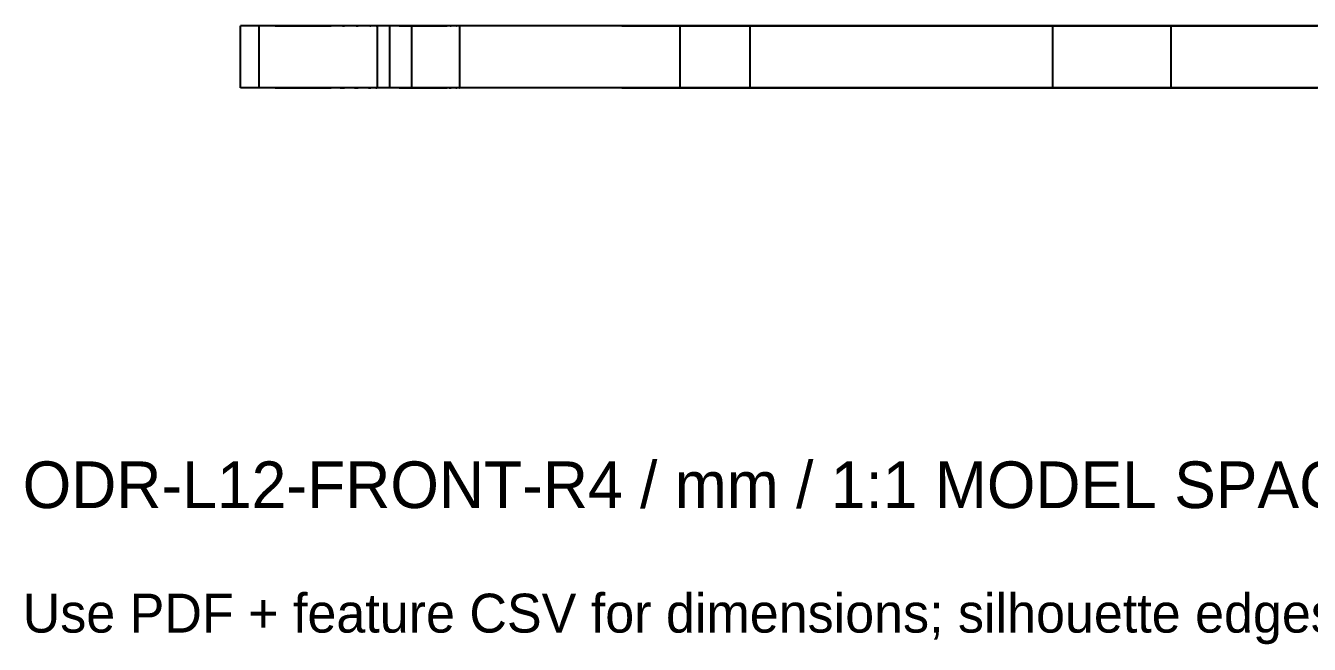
# Model space of a CAD drawing. Header units: millimetres. Extents: x -70 to 236, y -216 to 56.
# Drawn here: x -69.8 to 12.7, y -215.8 to -176 of the extents above; entities that cross this region are included whole.
import ezdxf

# ---------------------------------------------------------------- set-up
doc = ezdxf.new("R2010")
doc.units = ezdxf.units.MM
doc.layers.add('FRONT_XZ', color=7, linetype='Continuous')

msp = doc.modelspace()

# ---------------------------------------------------------------- linework, layer by layer
at = {"layer": 'FRONT_XZ'}
for p, q in [((-55.956, -176), (-56, -176)), ((-56, -180), (-56, -176)), ((-55.823, -176), (-55.956, -176)), ((-55.602, -176), (-55.823, -176)), ((-55.293, -176), (-55.602, -176)), ((-54.897, -176), (-55.293, -176)), ((-54.413, -176), (-54.897, -176)), ((-54.8, -180), (-54.8, -176)), ((-54.797, -176), (-54.8, -176)), ((-54.788, -176), (-54.797, -176)), ((-54.773, -176), (-54.788, -176)), ((-54.752, -176), (-54.773, -176)), ((-54.725, -176), (-54.752, -176)), ((-54.692, -176), (-54.725, -176)), ((-54.654, -176), (-54.692, -176)), ((-54.609, -176), (-54.654, -176)), ((-54.559, -176), (-54.609, -176)), ((-54.503, -176), (-54.559, -176)), ((-54.442, -176), (-54.503, -176)), ((-54.375, -176), (-54.442, -176)), ((-53.844, -176), (-54.413, -176)), ((-54.303, -176), (-54.375, -176)), ((-54.226, -176), (-54.303, -176)), ((-54.144, -176), (-54.226, -176)), ((-54.056, -176), (-54.144, -176)), ((-53.964, -176), (-54.056, -176)), ((-53.867, -176), (-53.964, -176)), ((-53.766, -176), (-53.867, -176)), ((-53.19, -176), (-53.844, -176)), ((-53.766, -176), (-53.66, -176)), ((-53.66, -176), (-53.55, -176)), ((-53.55, -176), (-53.436, -176)), ((-53.436, -176), (-53.318, -176)), ((-53.318, -176), (-53.197, -176)), ((-53.197, -176), (-53.072, -176)), ((-52.451, -176), (-53.19, -176)), ((-53.072, -176), (-52.943, -176)), ((-52.943, -176), (-52.812, -176)), ((-52.812, -176), (-52.678, -176)), ((-52.678, -176), (-52.541, -176)), ((-52.541, -176), (-52.402, -176)), ((-51.63, -176), (-52.451, -176)), ((-52.402, -176), (-52.26, -176)), ((-52.26, -176), (-52.117, -176)), ((-52.117, -176), (-51.971, -176)), ((-51.971, -176), (-51.825, -176)), ((-51.825, -176), (-51.676, -176)), ((-51.676, -176), (-51.527, -176)), ((-50.727, -176), (-51.63, -176)), ((-51.527, -176), (-51.377, -176)), ((-51.377, -176), (-51.227, -176)), ((-51.227, -176), (-51.076, -176)), ((-51.076, -176), (-50.924, -176)), ((-50.924, -176), (-50.773, -176)), ((-50.773, -176), (-50.623, -176)), ((-49.744, -176), (-50.727, -176)), ((-50.623, -176), (-50.473, -176)), ((-50.473, -176), (-50.324, -176)), ((-50.324, -176), (-50.175, -176)), ((-50.029, -176), (-50.175, -176)), ((-49.883, -176), (-50.029, -176)), ((-49.74, -176), (-49.883, -176)), ((-48.682, -176), (-49.744, -176)), ((-49.598, -176), (-49.74, -176)), ((-49.459, -176), (-49.598, -176)), ((-49.459, -176), (-49.322, -176)), ((-49.188, -176), (-49.322, -176)), ((-49.057, -176), (-49.188, -176)), ((-48.928, -176), (-49.057, -176)), ((-48.803, -176), (-48.928, -176)), ((-48.682, -176), (-48.803, -176)), ((-47.543, -176), (-48.682, -176)), ((-48.564, -176), (-48.682, -176)), ((-48.564, -176), (-48.45, -176)), ((-48.34, -176), (-48.45, -176)), ((-48.234, -176), (-48.34, -176)), ((-48.133, -176), (-48.234, -176)), ((-48.036, -176), (-48.133, -176)), ((-47.944, -176), (-48.036, -176)), ((-47.856, -176), (-47.944, -176)), ((-47.774, -176), (-47.856, -176)), ((-47.697, -176), (-47.774, -176)), ((-47.697, -176), (-47.625, -176)), ((-47.558, -176), (-47.625, -176)), ((-47.497, -176), (-47.558, -176)), ((-46.329, -176), (-47.543, -176)), ((-47.441, -176), (-47.497, -176)), ((-47.391, -176), (-47.441, -176)), ((-47.346, -176), (-47.391, -176)), ((-47.308, -176), (-47.346, -176)), ((-47.275, -176), (-47.308, -176)), ((-47.275, -176), (-47.248, -176)), ((-47.227, -176), (-47.248, -176)), ((-47.212, -176), (-47.227, -176)), ((-47.203, -176), (-47.212, -176)), ((-47.2, -176), (-47.203, -176)), ((-47.2, -180), (-47.2, -176)), ((-46.417, -180), (-46.417, -176)), ((-46.416, -176), (-46.417, -176)), ((-46.417, -180), (-46.417, -176)), ((-46.416, -176), (-46.417, -176)), ((-46.41, -176), (-46.416, -176)), ((-46.401, -176), (-46.41, -176)), ((-46.389, -176), (-46.401, -176)), ((-46.373, -176), (-46.389, -176)), ((-46.354, -176), (-46.373, -176)), ((-46.331, -176), (-46.354, -176)), ((-46.304, -176), (-46.331, -176)), ((-45.042, -176), (-46.329, -176)), ((-46.275, -176), (-46.304, -176)), ((-46.242, -176), (-46.275, -176)), ((-46.205, -176), (-46.242, -176)), ((-46.166, -176), (-46.205, -176)), ((-46.123, -176), (-46.166, -176)), ((-46.123, -176), (-46.166, -176)), ((-46.078, -176), (-46.123, -176)), ((-46.078, -176), (-46.123, -176)), ((-46.029, -176), (-46.078, -176)), ((-45.977, -176), (-46.029, -176)), ((-45.922, -176), (-45.977, -176)), ((-45.865, -176), (-45.922, -176)), ((-45.805, -176), (-45.865, -176)), ((-45.805, -176), (-45.742, -176)), ((-45.742, -176), (-45.677, -176)), ((-45.742, -176), (-45.677, -176)), ((-45.677, -176), (-45.61, -176)), ((-45.677, -176), (-45.61, -176)), ((-45.61, -176), (-45.54, -176)), ((-45.61, -176), (-45.54, -176)), ((-45.54, -176), (-45.468, -176)), ((-45.54, -176), (-45.468, -176)), ((-45.468, -176), (-45.394, -176)), ((-45.468, -176), (-45.394, -176)), ((-45.394, -176), (-45.318, -176)), ((-45.394, -176), (-45.318, -176)), ((-45.318, -176), (-45.24, -176)), ((-45.24, -176), (-45.161, -176)), ((-45.161, -176), (-45.08, -176)), ((-45.08, -176), (-44.997, -176)), ((-43.683, -176), (-45.042, -176)), ((-45, -180), (-45, -176)), ((-44.964, -176), (-45, -176)), ((-44.997, -176), (-44.913, -176)), ((-44.997, -176), (-44.913, -176)), ((-44.858, -176), (-44.964, -176)), ((-44.913, -176), (-44.828, -176)), ((-44.913, -176), (-44.828, -176)), ((-44.68, -176), (-44.858, -176)), ((-44.828, -176), (-44.742, -176)), ((-44.828, -176), (-44.742, -176)), ((-44.742, -176), (-44.655, -176)), ((-44.432, -176), (-44.68, -176)), ((-44.655, -176), (-44.568, -176)), ((-44.568, -176), (-44.479, -176)), ((-44.479, -176), (-44.391, -176)), ((-44.113, -176), (-44.432, -176)), ((-44.391, -176), (-44.301, -176)), ((-44.301, -176), (-44.212, -176)), ((-44.301, -176), (-44.212, -176)), ((-44.212, -176), (-44.123, -176)), ((-44.212, -176), (-44.123, -176)), ((-44.123, -176), (-44.033, -176)), ((-44.123, -176), (-44.033, -176)), ((-43.725, -176), (-44.113, -176)), ((-44.033, -176), (-43.944, -176)), ((-43.944, -176), (-43.855, -176)), ((-43.855, -176), (-43.767, -176)), ((-43.767, -176), (-43.679, -176)), ((-43.268, -176), (-43.725, -176)), ((-42.256, -176), (-43.683, -176)), ((-43.679, -176), (-43.592, -176)), ((-43.592, -176), (-43.506, -176)), ((-43.506, -176), (-43.421, -176)), ((-43.506, -176), (-43.421, -176)), ((-43.421, -176), (-43.337, -176)), ((-43.421, -176), (-43.337, -176)), ((-43.337, -176), (-43.255, -176)), ((-42.742, -176), (-43.268, -176)), ((-43.255, -176), (-43.174, -176)), ((-43.174, -176), (-43.094, -176)), ((-43.094, -176), (-43.017, -176)), ((-43.017, -176), (-42.941, -176)), ((-42.941, -176), (-42.867, -176)), ((-42.867, -176), (-42.795, -176)), ((-42.795, -176), (-42.725, -176)), ((-42.149, -176), (-42.742, -176)), ((-42.657, -176), (-42.725, -176)), ((-42.592, -176), (-42.657, -176)), ((-42.53, -176), (-42.592, -176)), ((-42.53, -176), (-42.47, -176)), ((-42.412, -176), (-42.47, -176)), ((-42.358, -176), (-42.412, -176)), ((-42.306, -176), (-42.358, -176)), ((-42.257, -176), (-42.306, -176)), ((-42.211, -176), (-42.257, -176)), ((-40.761, -176), (-42.256, -176)), ((-42.169, -176), (-42.211, -176)), ((-42.129, -176), (-42.169, -176)), ((-41.488, -176), (-42.149, -176)), ((-42.129, -176), (-42.093, -176)), ((-42.06, -176), (-42.093, -176)), ((-42.03, -176), (-42.06, -176)), ((-42.004, -176), (-42.03, -176)), ((-41.981, -176), (-42.004, -176)), ((-41.962, -176), (-41.981, -176)), ((-41.946, -176), (-41.962, -176)), ((-41.933, -176), (-41.946, -176)), ((-41.924, -176), (-41.933, -176)), ((-41.919, -176), (-41.924, -176)), ((-41.919, -176), (-41.917, -176)), ((-41.919, -176), (-41.917, -176)), ((-41.917, -180), (-41.917, -176)), ((-41.917, -180), (-41.917, -176)), ((-40.763, -176), (-41.488, -176)), ((-39.973, -176), (-40.763, -176)), ((-39.202, -176), (-40.761, -176)), ((-39.119, -176), (-39.973, -176)), ((-37.582, -176), (-39.202, -176)), ((-38.204, -176), (-39.119, -176)), ((-37.229, -176), (-38.204, -176)), ((-35.901, -176), (-37.582, -176)), ((-36.194, -176), (-37.229, -176)), ((-35.103, -176), (-36.194, -176)), ((-34.164, -176), (-35.901, -176)), ((-33.955, -176), (-35.103, -176)), ((-32.373, -176), (-34.164, -176)), ((-32.755, -176), (-33.955, -176)), ((-31.502, -176), (-32.755, -176)), ((-30.531, -176), (-32.373, -176)), ((-31.502, -176), (-30.199, -176)), ((-28.64, -176), (-30.531, -176)), ((-30.199, -176), (-28.849, -176)), ((-28.849, -176), (-27.453, -176)), ((-26.705, -176), (-28.64, -176)), ((-27.75, -180), (-27.75, -176)), ((-27.748, -176), (-27.75, -176)), ((-27.748, -176), (-27.75, -176)), ((-27.743, -176), (-27.748, -176)), ((-27.743, -176), (-27.748, -176)), ((-27.734, -176), (-27.743, -176)), ((-27.722, -176), (-27.734, -176)), ((-27.722, -176), (-27.734, -176)), ((-27.706, -176), (-27.722, -176)), ((-27.706, -176), (-27.722, -176)), ((-27.686, -176), (-27.706, -176)), ((-27.663, -176), (-27.686, -176)), ((-27.637, -176), (-27.663, -176)), ((-27.637, -176), (-27.663, -176)), ((-27.607, -176), (-27.637, -176)), ((-27.607, -176), (-27.637, -176)), ((-27.574, -176), (-27.607, -176)), ((-27.538, -176), (-27.574, -176)), ((-27.499, -176), (-27.538, -176)), ((-27.456, -176), (-27.499, -176)), ((-27.41, -176), (-27.456, -176)), ((-27.41, -176), (-27.456, -176)), ((-27.453, -176), (-26.014, -176)), ((-27.361, -176), (-27.41, -176)), ((-27.361, -176), (-27.41, -176)), ((-27.31, -176), (-27.361, -176)), ((-27.31, -176), (-27.361, -176)), ((-27.255, -176), (-27.31, -176)), ((-27.255, -176), (-27.31, -176)), ((-27.198, -176), (-27.255, -176)), ((-27.198, -176), (-27.255, -176)), ((-27.138, -176), (-27.198, -176)), ((-27.138, -176), (-27.198, -176)), ((-27.138, -176), (-27.075, -176)), ((-27.075, -176), (-27.01, -176)), ((-27.01, -176), (-26.942, -176)), ((-26.942, -176), (-26.873, -176)), ((-26.873, -176), (-26.801, -176)), ((-26.801, -176), (-26.727, -176)), ((-26.727, -176), (-26.651, -176)), ((-24.727, -176), (-26.705, -176)), ((-26.651, -176), (-26.573, -176)), ((-26.573, -176), (-26.493, -176)), ((-26.493, -176), (-26.412, -176)), ((-26.412, -176), (-26.33, -176)), ((-26.412, -176), (-26.33, -176)), ((-26.33, -176), (-26.246, -176)), ((-26.33, -176), (-26.246, -176)), ((-26.246, -176), (-26.161, -176)), ((-26.161, -176), (-26.075, -176)), ((-26.161, -176), (-26.075, -176)), ((-26.075, -176), (-25.988, -176)), ((-26.075, -176), (-25.988, -176)), ((-26.014, -176), (-24.534, -176)), ((-25.988, -176), (-25.9, -176)), ((-25.988, -176), (-25.9, -176)), ((-25.9, -176), (-25.812, -176)), ((-25.812, -176), (-25.723, -176)), ((-25.812, -176), (-25.723, -176)), ((-25.723, -176), (-25.634, -176)), ((-25.723, -176), (-25.634, -176)), ((-25.634, -176), (-25.545, -176)), ((-25.545, -176), (-25.455, -176)), ((-25.455, -176), (-25.366, -176)), ((-25.366, -176), (-25.277, -176)), ((-25.366, -176), (-25.277, -176)), ((-25.277, -176), (-25.188, -176)), ((-25.277, -176), (-25.188, -176)), ((-25.188, -176), (-25.1, -176)), ((-25.1, -176), (-25.012, -176)), ((-25.1, -176), (-25.012, -176)), ((-25.012, -176), (-24.925, -176)), ((-25.012, -176), (-24.925, -176)), ((-24.925, -176), (-24.839, -176)), ((-24.925, -176), (-24.839, -176)), ((-24.839, -176), (-24.754, -176)), ((-24.754, -176), (-24.67, -176)), ((-24.754, -176), (-24.67, -176)), ((-22.709, -176), (-24.727, -176)), ((-24.67, -176), (-24.588, -176)), ((-24.67, -176), (-24.588, -176)), ((-24.588, -176), (-24.507, -176)), ((-24.534, -176), (-23.015, -176)), ((-24.507, -176), (-24.427, -176)), ((-24.427, -176), (-24.349, -176)), ((-24.349, -176), (-24.273, -176)), ((-24.273, -176), (-24.199, -176)), ((-24.199, -176), (-24.127, -176)), ((-24.127, -176), (-24.058, -176)), ((-24.058, -176), (-23.99, -176)), ((-23.99, -176), (-23.925, -176)), ((-23.925, -176), (-23.862, -176)), ((-23.862, -176), (-23.802, -176)), ((-23.862, -176), (-23.802, -176)), ((-23.802, -176), (-23.745, -176)), ((-23.802, -176), (-23.745, -176)), ((-23.745, -176), (-23.69, -176)), ((-23.745, -176), (-23.69, -176)), ((-23.69, -176), (-23.639, -176)), ((-23.69, -176), (-23.639, -176)), ((-23.639, -176), (-23.59, -176)), ((-23.639, -176), (-23.59, -176)), ((-23.59, -176), (-23.544, -176)), ((-23.59, -176), (-23.544, -176)), ((-23.544, -176), (-23.501, -176)), ((-23.501, -176), (-23.462, -176)), ((-23.462, -176), (-23.426, -176)), ((-23.426, -176), (-23.393, -176)), ((-23.393, -176), (-23.363, -176)), ((-23.363, -176), (-23.393, -176)), ((-23.363, -176), (-23.337, -176)), ((-23.337, -176), (-23.363, -176)), ((-23.337, -176), (-23.314, -176)), ((-23.314, -176), (-23.337, -176)), ((-23.314, -176), (-23.294, -176)), ((-23.294, -176), (-23.278, -176)), ((-23.294, -176), (-23.278, -176)), ((-23.278, -176), (-23.266, -176)), ((-23.278, -176), (-23.266, -176)), ((-23.266, -176), (-23.257, -176)), ((-23.257, -176), (-23.252, -176)), ((-23.257, -176), (-23.252, -176)), ((-23.252, -176), (-23.25, -176)), ((-23.252, -176), (-23.25, -176)), ((-23.25, -180), (-23.25, -176)), ((-23.015, -176), (-21.459, -176)), ((-20.656, -176), (-22.709, -176)), ((-21.459, -176), (-19.87, -176)), ((-18.571, -176), (-20.656, -176)), ((-19.87, -176), (-18.249, -176)), ((-16.456, -176), (-18.571, -176)), ((-18.249, -176), (-16.599, -176)), ((-16.599, -176), (-14.923, -176)), ((-14.315, -176), (-16.456, -176)), ((-14.923, -176), (-13.223, -176)), ((-12.151, -176), (-14.315, -176)), ((-13.223, -176), (-11.503, -176)), ((-9.968, -176), (-12.151, -176)), ((-11.503, -176), (-9.764, -176)), ((-7.769, -176), (-9.968, -176)), ((-9.764, -176), (-8.01, -176)), ((-8.01, -176), (-6.243, -176)), ((-5.558, -176), (-7.769, -176)), ((-6.243, -176), (-4.466, -176)), ((-3.338, -176), (-5.558, -176)), ((-4.466, -176), (-2.683, -176)), ((-3.8, -180), (-3.8, -176)), ((-3.797, -176), (-3.8, -176)), ((-3.788, -176), (-3.797, -176)), ((-3.773, -176), (-3.788, -176)), ((-3.752, -176), (-3.773, -176)), ((-3.725, -176), (-3.752, -176)), ((-3.692, -176), (-3.725, -176)), ((-3.654, -176), (-3.692, -176)), ((-3.609, -176), (-3.654, -176)), ((-3.559, -176), (-3.609, -176)), ((-3.503, -176), (-3.559, -176)), ((-3.442, -176), (-3.503, -176)), ((-3.375, -176), (-3.442, -176)), ((-3.303, -176), (-3.375, -176)), ((-1.113, -176), (-3.338, -176)), ((-3.226, -176), (-3.303, -176)), ((-3.144, -176), (-3.226, -176)), ((-3.056, -176), (-3.144, -176)), ((-2.964, -176), (-3.056, -176)), ((-2.867, -176), (-2.964, -176)), ((-2.766, -176), (-2.867, -176)), ((-2.766, -176), (-2.66, -176)), ((-2.683, -176), (-0.895, -176)), ((-2.66, -176), (-2.55, -176)), ((-2.55, -176), (-2.436, -176)), ((-2.436, -176), (-2.318, -176)), ((-2.318, -176), (-2.197, -176)), ((-2.197, -176), (-2.072, -176)), ((-2.072, -176), (-1.943, -176)), ((-1.943, -176), (-1.812, -176)), ((-1.812, -176), (-1.678, -176)), ((-1.678, -176), (-1.541, -176)), ((-1.541, -176), (-1.402, -176)), ((-1.402, -176), (-1.26, -176)), ((-1.26, -176), (-1.117, -176)), ((-1.117, -176), (-0.971, -176)), ((1.113, -176), (-1.113, -176)), ((-0.971, -176), (-0.825, -176)), ((-0.895, -176), (0.895, -176)), ((-0.825, -176), (-0.676, -176)), ((-0.676, -176), (-0.527, -176)), ((-0.527, -176), (-0.377, -176)), ((-0.377, -176), (-0.227, -176)), ((-0.227, -176), (-0.076, -176)), ((-0.076, -176), (0.076, -176)), ((0.076, -176), (0.227, -176)), ((0.227, -176), (0.377, -176)), ((0.377, -176), (0.527, -176)), ((0.527, -176), (0.676, -176)), ((0.676, -176), (0.825, -176)), ((0.825, -176), (0.971, -176)), ((0.895, -176), (2.683, -176)), ((0.971, -176), (1.117, -176)), ((3.338, -176), (1.113, -176)), ((1.117, -176), (1.26, -176)), ((1.26, -176), (1.402, -176)), ((1.402, -176), (1.541, -176)), ((1.541, -176), (1.678, -176)), ((1.678, -176), (1.812, -176)), ((1.812, -176), (1.943, -176)), ((1.943, -176), (2.072, -176)), ((2.072, -176), (2.197, -176)), ((2.197, -176), (2.318, -176)), ((2.318, -176), (2.436, -176)), ((2.436, -176), (2.55, -176)), ((2.55, -176), (2.66, -176)), ((2.66, -176), (2.766, -176)), ((2.683, -176), (4.466, -176)), ((2.766, -176), (2.867, -176)), ((2.867, -176), (2.964, -176)), ((2.964, -176), (3.056, -176)), ((3.056, -176), (3.144, -176)), ((3.144, -176), (3.226, -176)), ((3.226, -176), (3.303, -176)), ((3.303, -176), (3.375, -176)), ((5.558, -176), (3.338, -176)), ((3.375, -176), (3.442, -176)), ((3.442, -176), (3.503, -176)), ((3.503, -176), (3.559, -176)), ((3.559, -176), (3.609, -176)), ((3.609, -176), (3.654, -176)), ((3.692, -176), (3.654, -176)), ((3.725, -176), (3.692, -176)), ((3.752, -176), (3.725, -176)), ((3.752, -176), (3.773, -176)), ((3.773, -176), (3.788, -176)), ((3.788, -176), (3.797, -176)), ((3.797, -176), (3.8, -176)), ((3.8, -180), (3.8, -176)), ((4.466, -176), (6.243, -176)), ((7.769, -176), (5.558, -176)), ((6.243, -176), (8.01, -176)), ((9.968, -176), (7.769, -176)), ((8.01, -176), (9.764, -176)), ((9.764, -176), (11.503, -176)), ((12.151, -176), (9.968, -176)), ((11.503, -176), (13.223, -176)), ((14.315, -176), (12.151, -176)), ((-55.956, -180), (-56, -180)), ((-55.823, -180), (-55.956, -180)), ((-55.602, -180), (-55.823, -180)), ((-55.293, -180), (-55.602, -180)), ((-54.897, -180), (-55.293, -180)), ((-54.413, -180), (-54.897, -180)), ((-54.797, -180), (-54.8, -180)), ((-54.788, -180), (-54.797, -180)), ((-54.773, -180), (-54.788, -180)), ((-54.752, -180), (-54.773, -180)), ((-54.725, -180), (-54.752, -180)), ((-54.692, -180), (-54.725, -180)), ((-54.654, -180), (-54.692, -180)), ((-54.609, -180), (-54.654, -180)), ((-54.559, -180), (-54.609, -180)), ((-54.503, -180), (-54.559, -180)), ((-54.442, -180), (-54.503, -180)), ((-54.375, -180), (-54.442, -180)), ((-53.844, -180), (-54.413, -180)), ((-54.303, -180), (-54.375, -180)), ((-54.226, -180), (-54.303, -180)), ((-54.144, -180), (-54.226, -180)), ((-54.056, -180), (-54.144, -180)), ((-53.964, -180), (-54.056, -180)), ((-53.867, -180), (-53.964, -180)), ((-53.766, -180), (-53.867, -180)), ((-53.19, -180), (-53.844, -180)), ((-53.766, -180), (-53.66, -180)), ((-53.66, -180), (-53.55, -180)), ((-53.55, -180), (-53.436, -180)), ((-53.436, -180), (-53.318, -180)), ((-53.318, -180), (-53.197, -180)), ((-53.197, -180), (-53.072, -180)), ((-52.451, -180), (-53.19, -180)), ((-53.072, -180), (-52.943, -180)), ((-52.943, -180), (-52.812, -180)), ((-52.812, -180), (-52.678, -180)), ((-52.678, -180), (-52.541, -180)), ((-52.541, -180), (-52.402, -180)), ((-51.63, -180), (-52.451, -180)), ((-52.402, -180), (-52.26, -180)), ((-52.26, -180), (-52.117, -180)), ((-52.117, -180), (-51.971, -180)), ((-51.971, -180), (-51.825, -180)), ((-51.825, -180), (-51.676, -180)), ((-51.676, -180), (-51.527, -180)), ((-50.727, -180), (-51.63, -180)), ((-51.527, -180), (-51.377, -180)), ((-51.377, -180), (-51.227, -180)), ((-51.227, -180), (-51.076, -180)), ((-51.076, -180), (-50.924, -180)), ((-50.924, -180), (-50.773, -180)), ((-50.773, -180), (-50.623, -180)), ((-49.744, -180), (-50.727, -180)), ((-50.623, -180), (-50.473, -180)), ((-50.473, -180), (-50.324, -180)), ((-50.324, -180), (-50.175, -180)), ((-50.029, -180), (-50.175, -180)), ((-49.883, -180), (-50.029, -180)), ((-49.74, -180), (-49.883, -180)), ((-48.682, -180), (-49.744, -180)), ((-49.598, -180), (-49.74, -180)), ((-49.598, -180), (-49.459, -180)), ((-49.459, -180), (-49.322, -180)), ((-49.188, -180), (-49.322, -180)), ((-49.057, -180), (-49.188, -180)), ((-48.928, -180), (-49.057, -180)), ((-48.803, -180), (-48.928, -180)), ((-48.682, -180), (-48.803, -180)), ((-47.543, -180), (-48.682, -180)), ((-48.682, -180), (-48.564, -180)), ((-48.564, -180), (-48.45, -180)), ((-48.34, -180), (-48.45, -180)), ((-48.234, -180), (-48.34, -180)), ((-48.133, -180), (-48.234, -180)), ((-48.036, -180), (-48.133, -180)), ((-47.944, -180), (-48.036, -180)), ((-47.856, -180), (-47.944, -180)), ((-47.774, -180), (-47.856, -180)), ((-47.774, -180), (-47.697, -180)), ((-47.697, -180), (-47.625, -180)), ((-47.558, -180), (-47.625, -180)), ((-47.497, -180), (-47.558, -180)), ((-46.329, -180), (-47.543, -180)), ((-47.441, -180), (-47.497, -180)), ((-47.391, -180), (-47.441, -180)), ((-47.346, -180), (-47.391, -180)), ((-47.308, -180), (-47.346, -180)), ((-47.308, -180), (-47.275, -180)), ((-47.275, -180), (-47.248, -180)), ((-47.227, -180), (-47.248, -180)), ((-47.212, -180), (-47.227, -180)), ((-47.203, -180), (-47.212, -180)), ((-47.203, -180), (-47.2, -180)), ((-46.416, -180), (-46.417, -180)), ((-46.416, -180), (-46.417, -180)), ((-46.41, -180), (-46.416, -180)), ((-46.401, -180), (-46.41, -180)), ((-46.389, -180), (-46.401, -180)), ((-46.373, -180), (-46.389, -180)), ((-46.354, -180), (-46.373, -180)), ((-46.331, -180), (-46.354, -180)), ((-46.304, -180), (-46.331, -180)), ((-45.042, -180), (-46.329, -180)), ((-46.275, -180), (-46.304, -180)), ((-46.242, -180), (-46.275, -180)), ((-46.205, -180), (-46.242, -180)), ((-46.166, -180), (-46.205, -180)), ((-46.123, -180), (-46.166, -180)), ((-46.123, -180), (-46.166, -180)), ((-46.078, -180), (-46.123, -180)), ((-46.078, -180), (-46.123, -180)), ((-46.029, -180), (-46.078, -180)), ((-45.977, -180), (-46.029, -180)), ((-45.922, -180), (-45.977, -180)), ((-45.865, -180), (-45.922, -180)), ((-45.805, -180), (-45.865, -180)), ((-45.805, -180), (-45.742, -180)), ((-45.742, -180), (-45.677, -180)), ((-45.742, -180), (-45.677, -180)), ((-45.677, -180), (-45.61, -180)), ((-45.677, -180), (-45.61, -180)), ((-45.61, -180), (-45.54, -180)), ((-45.61, -180), (-45.54, -180)), ((-45.54, -180), (-45.468, -180)), ((-45.54, -180), (-45.468, -180)), ((-45.468, -180), (-45.394, -180)), ((-45.468, -180), (-45.394, -180)), ((-45.394, -180), (-45.318, -180)), ((-45.394, -180), (-45.318, -180)), ((-45.318, -180), (-45.24, -180)), ((-45.24, -180), (-45.161, -180)), ((-45.161, -180), (-45.08, -180)), ((-45.08, -180), (-44.997, -180)), ((-43.683, -180), (-45.042, -180)), ((-44.964, -180), (-45, -180)), ((-44.997, -180), (-44.913, -180)), ((-44.997, -180), (-44.913, -180)), ((-44.858, -180), (-44.964, -180)), ((-44.913, -180), (-44.828, -180)), ((-44.913, -180), (-44.828, -180)), ((-44.68, -180), (-44.858, -180)), ((-44.828, -180), (-44.742, -180)), ((-44.828, -180), (-44.742, -180)), ((-44.742, -180), (-44.655, -180)), ((-44.432, -180), (-44.68, -180)), ((-44.655, -180), (-44.568, -180)), ((-44.568, -180), (-44.479, -180)), ((-44.479, -180), (-44.391, -180)), ((-44.113, -180), (-44.432, -180)), ((-44.391, -180), (-44.301, -180)), ((-44.301, -180), (-44.212, -180)), ((-44.301, -180), (-44.212, -180)), ((-44.212, -180), (-44.123, -180)), ((-44.212, -180), (-44.123, -180)), ((-44.123, -180), (-44.033, -180)), ((-44.123, -180), (-44.033, -180)), ((-43.725, -180), (-44.113, -180)), ((-44.033, -180), (-43.944, -180)), ((-43.944, -180), (-43.855, -180)), ((-43.855, -180), (-43.767, -180)), ((-43.767, -180), (-43.679, -180)), ((-43.268, -180), (-43.725, -180)), ((-42.256, -180), (-43.683, -180)), ((-43.679, -180), (-43.592, -180)), ((-43.592, -180), (-43.506, -180)), ((-43.506, -180), (-43.421, -180)), ((-43.506, -180), (-43.421, -180)), ((-43.421, -180), (-43.337, -180)), ((-43.421, -180), (-43.337, -180)), ((-43.337, -180), (-43.255, -180)), ((-42.742, -180), (-43.268, -180)), ((-43.255, -180), (-43.174, -180)), ((-43.174, -180), (-43.094, -180)), ((-43.094, -180), (-43.017, -180)), ((-43.017, -180), (-42.941, -180)), ((-42.941, -180), (-42.867, -180)), ((-42.867, -180), (-42.795, -180)), ((-42.795, -180), (-42.725, -180)), ((-42.149, -180), (-42.742, -180)), ((-42.657, -180), (-42.725, -180)), ((-42.592, -180), (-42.657, -180)), ((-42.592, -180), (-42.53, -180)), ((-42.53, -180), (-42.47, -180)), ((-42.412, -180), (-42.47, -180)), ((-42.358, -180), (-42.412, -180)), ((-42.306, -180), (-42.358, -180)), ((-42.257, -180), (-42.306, -180)), ((-42.211, -180), (-42.257, -180)), ((-40.761, -180), (-42.256, -180)), ((-42.169, -180), (-42.211, -180)), ((-42.169, -180), (-42.129, -180)), ((-41.488, -180), (-42.149, -180)), ((-42.129, -180), (-42.093, -180)), ((-42.06, -180), (-42.093, -180)), ((-42.03, -180), (-42.06, -180)), ((-42.004, -180), (-42.03, -180)), ((-41.981, -180), (-42.004, -180)), ((-41.962, -180), (-41.981, -180)), ((-41.946, -180), (-41.962, -180)), ((-41.933, -180), (-41.946, -180)), ((-41.924, -180), (-41.933, -180)), ((-41.924, -180), (-41.919, -180)), ((-41.919, -180), (-41.917, -180)), ((-41.917, -180), (-41.919, -180)), ((-40.763, -180), (-41.488, -180)), ((-39.973, -180), (-40.763, -180)), ((-39.202, -180), (-40.761, -180)), ((-39.119, -180), (-39.973, -180)), ((-37.582, -180), (-39.202, -180)), ((-38.204, -180), (-39.119, -180)), ((-37.229, -180), (-38.204, -180)), ((-35.901, -180), (-37.582, -180)), ((-36.194, -180), (-37.229, -180)), ((-35.103, -180), (-36.194, -180)), ((-34.164, -180), (-35.901, -180)), ((-33.955, -180), (-35.103, -180)), ((-32.373, -180), (-34.164, -180)), ((-32.755, -180), (-33.955, -180)), ((-31.502, -180), (-32.755, -180)), ((-30.531, -180), (-32.373, -180)), ((-31.502, -180), (-30.199, -180)), ((-28.64, -180), (-30.531, -180)), ((-30.199, -180), (-28.849, -180)), ((-28.849, -180), (-27.453, -180)), ((-26.705, -180), (-28.64, -180)), ((-27.748, -180), (-27.75, -180)), ((-27.748, -180), (-27.75, -180)), ((-27.743, -180), (-27.748, -180)), ((-27.743, -180), (-27.748, -180)), ((-27.734, -180), (-27.743, -180)), ((-27.722, -180), (-27.734, -180)), ((-27.722, -180), (-27.734, -180)), ((-27.706, -180), (-27.722, -180)), ((-27.706, -180), (-27.722, -180)), ((-27.686, -180), (-27.706, -180)), ((-27.663, -180), (-27.686, -180)), ((-27.637, -180), (-27.663, -180)), ((-27.637, -180), (-27.663, -180)), ((-27.607, -180), (-27.637, -180)), ((-27.607, -180), (-27.637, -180)), ((-27.574, -180), (-27.607, -180)), ((-27.538, -180), (-27.574, -180)), ((-27.499, -180), (-27.538, -180)), ((-27.456, -180), (-27.499, -180)), ((-27.41, -180), (-27.456, -180)), ((-27.41, -180), (-27.456, -180)), ((-27.453, -180), (-26.014, -180)), ((-27.361, -180), (-27.41, -180)), ((-27.361, -180), (-27.41, -180)), ((-27.31, -180), (-27.361, -180)), ((-27.31, -180), (-27.361, -180)), ((-27.255, -180), (-27.31, -180)), ((-27.255, -180), (-27.31, -180)), ((-27.198, -180), (-27.255, -180)), ((-27.198, -180), (-27.255, -180)), ((-27.138, -180), (-27.198, -180)), ((-27.138, -180), (-27.198, -180)), ((-27.138, -180), (-27.075, -180)), ((-27.075, -180), (-27.01, -180)), ((-27.01, -180), (-26.942, -180)), ((-26.942, -180), (-26.873, -180)), ((-26.873, -180), (-26.801, -180)), ((-26.801, -180), (-26.727, -180)), ((-26.727, -180), (-26.651, -180)), ((-24.727, -180), (-26.705, -180)), ((-26.651, -180), (-26.573, -180)), ((-26.573, -180), (-26.493, -180)), ((-26.493, -180), (-26.412, -180)), ((-26.412, -180), (-26.33, -180)), ((-26.412, -180), (-26.33, -180)), ((-26.33, -180), (-26.246, -180)), ((-26.33, -180), (-26.246, -180)), ((-26.246, -180), (-26.161, -180)), ((-26.161, -180), (-26.075, -180)), ((-26.161, -180), (-26.075, -180)), ((-26.075, -180), (-25.988, -180)), ((-26.075, -180), (-25.988, -180)), ((-26.014, -180), (-24.534, -180)), ((-25.988, -180), (-25.9, -180)), ((-25.988, -180), (-25.9, -180)), ((-25.9, -180), (-25.812, -180)), ((-25.812, -180), (-25.723, -180)), ((-25.812, -180), (-25.723, -180)), ((-25.723, -180), (-25.634, -180)), ((-25.723, -180), (-25.634, -180)), ((-25.634, -180), (-25.545, -180)), ((-25.545, -180), (-25.455, -180)), ((-25.455, -180), (-25.366, -180)), ((-25.366, -180), (-25.277, -180)), ((-25.366, -180), (-25.277, -180)), ((-25.277, -180), (-25.188, -180)), ((-25.277, -180), (-25.188, -180)), ((-25.188, -180), (-25.1, -180)), ((-25.1, -180), (-25.012, -180)), ((-25.1, -180), (-25.012, -180)), ((-25.012, -180), (-24.925, -180)), ((-25.012, -180), (-24.925, -180)), ((-24.925, -180), (-24.839, -180)), ((-24.925, -180), (-24.839, -180)), ((-24.839, -180), (-24.754, -180)), ((-24.754, -180), (-24.67, -180)), ((-24.754, -180), (-24.67, -180)), ((-22.709, -180), (-24.727, -180)), ((-24.67, -180), (-24.588, -180)), ((-24.67, -180), (-24.588, -180)), ((-24.588, -180), (-24.507, -180)), ((-24.534, -180), (-23.015, -180)), ((-24.507, -180), (-24.427, -180)), ((-24.427, -180), (-24.349, -180)), ((-24.349, -180), (-24.273, -180)), ((-24.273, -180), (-24.199, -180)), ((-24.199, -180), (-24.127, -180)), ((-24.127, -180), (-24.058, -180)), ((-24.058, -180), (-23.99, -180)), ((-23.99, -180), (-23.925, -180)), ((-23.925, -180), (-23.862, -180)), ((-23.862, -180), (-23.802, -180)), ((-23.862, -180), (-23.802, -180)), ((-23.802, -180), (-23.745, -180)), ((-23.802, -180), (-23.745, -180)), ((-23.745, -180), (-23.69, -180)), ((-23.745, -180), (-23.69, -180)), ((-23.69, -180), (-23.639, -180)), ((-23.69, -180), (-23.639, -180)), ((-23.639, -180), (-23.59, -180)), ((-23.639, -180), (-23.59, -180)), ((-23.59, -180), (-23.544, -180)), ((-23.59, -180), (-23.544, -180)), ((-23.544, -180), (-23.501, -180)), ((-23.501, -180), (-23.462, -180)), ((-23.462, -180), (-23.426, -180)), ((-23.426, -180), (-23.393, -180)), ((-23.393, -180), (-23.363, -180)), ((-23.363, -180), (-23.393, -180)), ((-23.363, -180), (-23.337, -180)), ((-23.337, -180), (-23.363, -180)), ((-23.337, -180), (-23.314, -180)), ((-23.314, -180), (-23.337, -180)), ((-23.314, -180), (-23.294, -180)), ((-23.294, -180), (-23.278, -180)), ((-23.294, -180), (-23.278, -180)), ((-23.278, -180), (-23.266, -180)), ((-23.278, -180), (-23.266, -180)), ((-23.266, -180), (-23.257, -180)), ((-23.257, -180), (-23.252, -180)), ((-23.257, -180), (-23.252, -180)), ((-23.252, -180), (-23.25, -180)), ((-23.252, -180), (-23.25, -180)), ((-23.015, -180), (-21.459, -180)), ((-20.656, -180), (-22.709, -180)), ((-21.459, -180), (-19.87, -180)), ((-18.571, -180), (-20.656, -180)), ((-19.87, -180), (-18.249, -180)), ((-16.456, -180), (-18.571, -180)), ((-18.249, -180), (-16.599, -180)), ((-16.599, -180), (-14.923, -180)), ((-14.315, -180), (-16.456, -180)), ((-14.923, -180), (-13.223, -180)), ((-12.151, -180), (-14.315, -180)), ((-13.223, -180), (-11.503, -180)), ((-9.968, -180), (-12.151, -180)), ((-11.503, -180), (-9.764, -180)), ((-7.769, -180), (-9.968, -180)), ((-9.764, -180), (-8.01, -180)), ((-8.01, -180), (-6.243, -180)), ((-5.558, -180), (-7.769, -180)), ((-6.243, -180), (-4.466, -180)), ((-3.338, -180), (-5.558, -180)), ((-4.466, -180), (-2.683, -180)), ((-3.797, -180), (-3.8, -180)), ((-3.788, -180), (-3.797, -180)), ((-3.773, -180), (-3.788, -180)), ((-3.752, -180), (-3.773, -180)), ((-3.725, -180), (-3.752, -180)), ((-3.692, -180), (-3.725, -180)), ((-3.654, -180), (-3.692, -180)), ((-3.609, -180), (-3.654, -180)), ((-3.559, -180), (-3.609, -180)), ((-3.503, -180), (-3.559, -180)), ((-3.442, -180), (-3.503, -180)), ((-3.375, -180), (-3.442, -180)), ((-3.303, -180), (-3.375, -180)), ((-1.113, -180), (-3.338, -180)), ((-3.226, -180), (-3.303, -180)), ((-3.144, -180), (-3.226, -180)), ((-3.056, -180), (-3.144, -180)), ((-2.964, -180), (-3.056, -180)), ((-2.867, -180), (-2.964, -180)), ((-2.766, -180), (-2.867, -180)), ((-2.766, -180), (-2.66, -180)), ((-2.683, -180), (-0.895, -180)), ((-2.66, -180), (-2.55, -180)), ((-2.55, -180), (-2.436, -180)), ((-2.436, -180), (-2.318, -180)), ((-2.318, -180), (-2.197, -180)), ((-2.197, -180), (-2.072, -180)), ((-2.072, -180), (-1.943, -180)), ((-1.943, -180), (-1.812, -180)), ((-1.812, -180), (-1.678, -180)), ((-1.678, -180), (-1.541, -180)), ((-1.541, -180), (-1.402, -180)), ((-1.402, -180), (-1.26, -180)), ((-1.26, -180), (-1.117, -180)), ((-1.117, -180), (-0.971, -180)), ((1.113, -180), (-1.113, -180)), ((-0.971, -180), (-0.825, -180)), ((-0.895, -180), (0.895, -180)), ((-0.825, -180), (-0.676, -180)), ((-0.676, -180), (-0.527, -180)), ((-0.527, -180), (-0.377, -180)), ((-0.377, -180), (-0.227, -180)), ((-0.227, -180), (-0.076, -180)), ((-0.076, -180), (0.076, -180)), ((0.076, -180), (0.227, -180)), ((0.227, -180), (0.377, -180)), ((0.377, -180), (0.527, -180)), ((0.527, -180), (0.676, -180)), ((0.676, -180), (0.825, -180)), ((0.825, -180), (0.971, -180)), ((0.895, -180), (2.683, -180)), ((0.971, -180), (1.117, -180)), ((3.338, -180), (1.113, -180)), ((1.117, -180), (1.26, -180)), ((1.26, -180), (1.402, -180)), ((1.402, -180), (1.541, -180)), ((1.541, -180), (1.678, -180)), ((1.678, -180), (1.812, -180)), ((1.812, -180), (1.943, -180)), ((1.943, -180), (2.072, -180)), ((2.072, -180), (2.197, -180)), ((2.197, -180), (2.318, -180)), ((2.318, -180), (2.436, -180)), ((2.436, -180), (2.55, -180)), ((2.55, -180), (2.66, -180)), ((2.66, -180), (2.766, -180)), ((2.683, -180), (4.466, -180)), ((2.766, -180), (2.867, -180)), ((2.867, -180), (2.964, -180)), ((2.964, -180), (3.056, -180)), ((3.056, -180), (3.144, -180)), ((3.144, -180), (3.226, -180)), ((3.226, -180), (3.303, -180)), ((3.303, -180), (3.375, -180)), ((5.558, -180), (3.338, -180)), ((3.375, -180), (3.442, -180)), ((3.442, -180), (3.503, -180)), ((3.503, -180), (3.559, -180)), ((3.559, -180), (3.609, -180)), ((3.609, -180), (3.654, -180)), ((3.692, -180), (3.654, -180)), ((3.725, -180), (3.692, -180)), ((3.725, -180), (3.752, -180)), ((3.752, -180), (3.773, -180)), ((3.773, -180), (3.788, -180)), ((3.788, -180), (3.797, -180)), ((3.797, -180), (3.8, -180)), ((4.466, -180), (6.243, -180)), ((7.769, -180), (5.558, -180)), ((6.243, -180), (8.01, -180)), ((9.968, -180), (7.769, -180)), ((8.01, -180), (9.764, -180)), ((9.764, -180), (11.503, -180)), ((12.151, -180), (9.968, -180)), ((11.503, -180), (13.223, -180)), ((14.315, -180), (12.151, -180))]:
    msp.add_line(p, q, dxfattribs=at)

# ---------------------------------------------------------------- texts
for s, height, p in [('ODR-L12-FRONT-R4 / mm / 1:1 MODEL SPACE / UNLOADED FIT ONLY; NOT RELEASED', 3, (-70, -207)), ('Use PDF + feature CSV for dimensions; silhouette edges are not machining cutter paths.', 2.5, (-70, -215))]:
    msp.add_text(s, height=height).set_placement(p)

doc.saveas('drawing.dxf')
